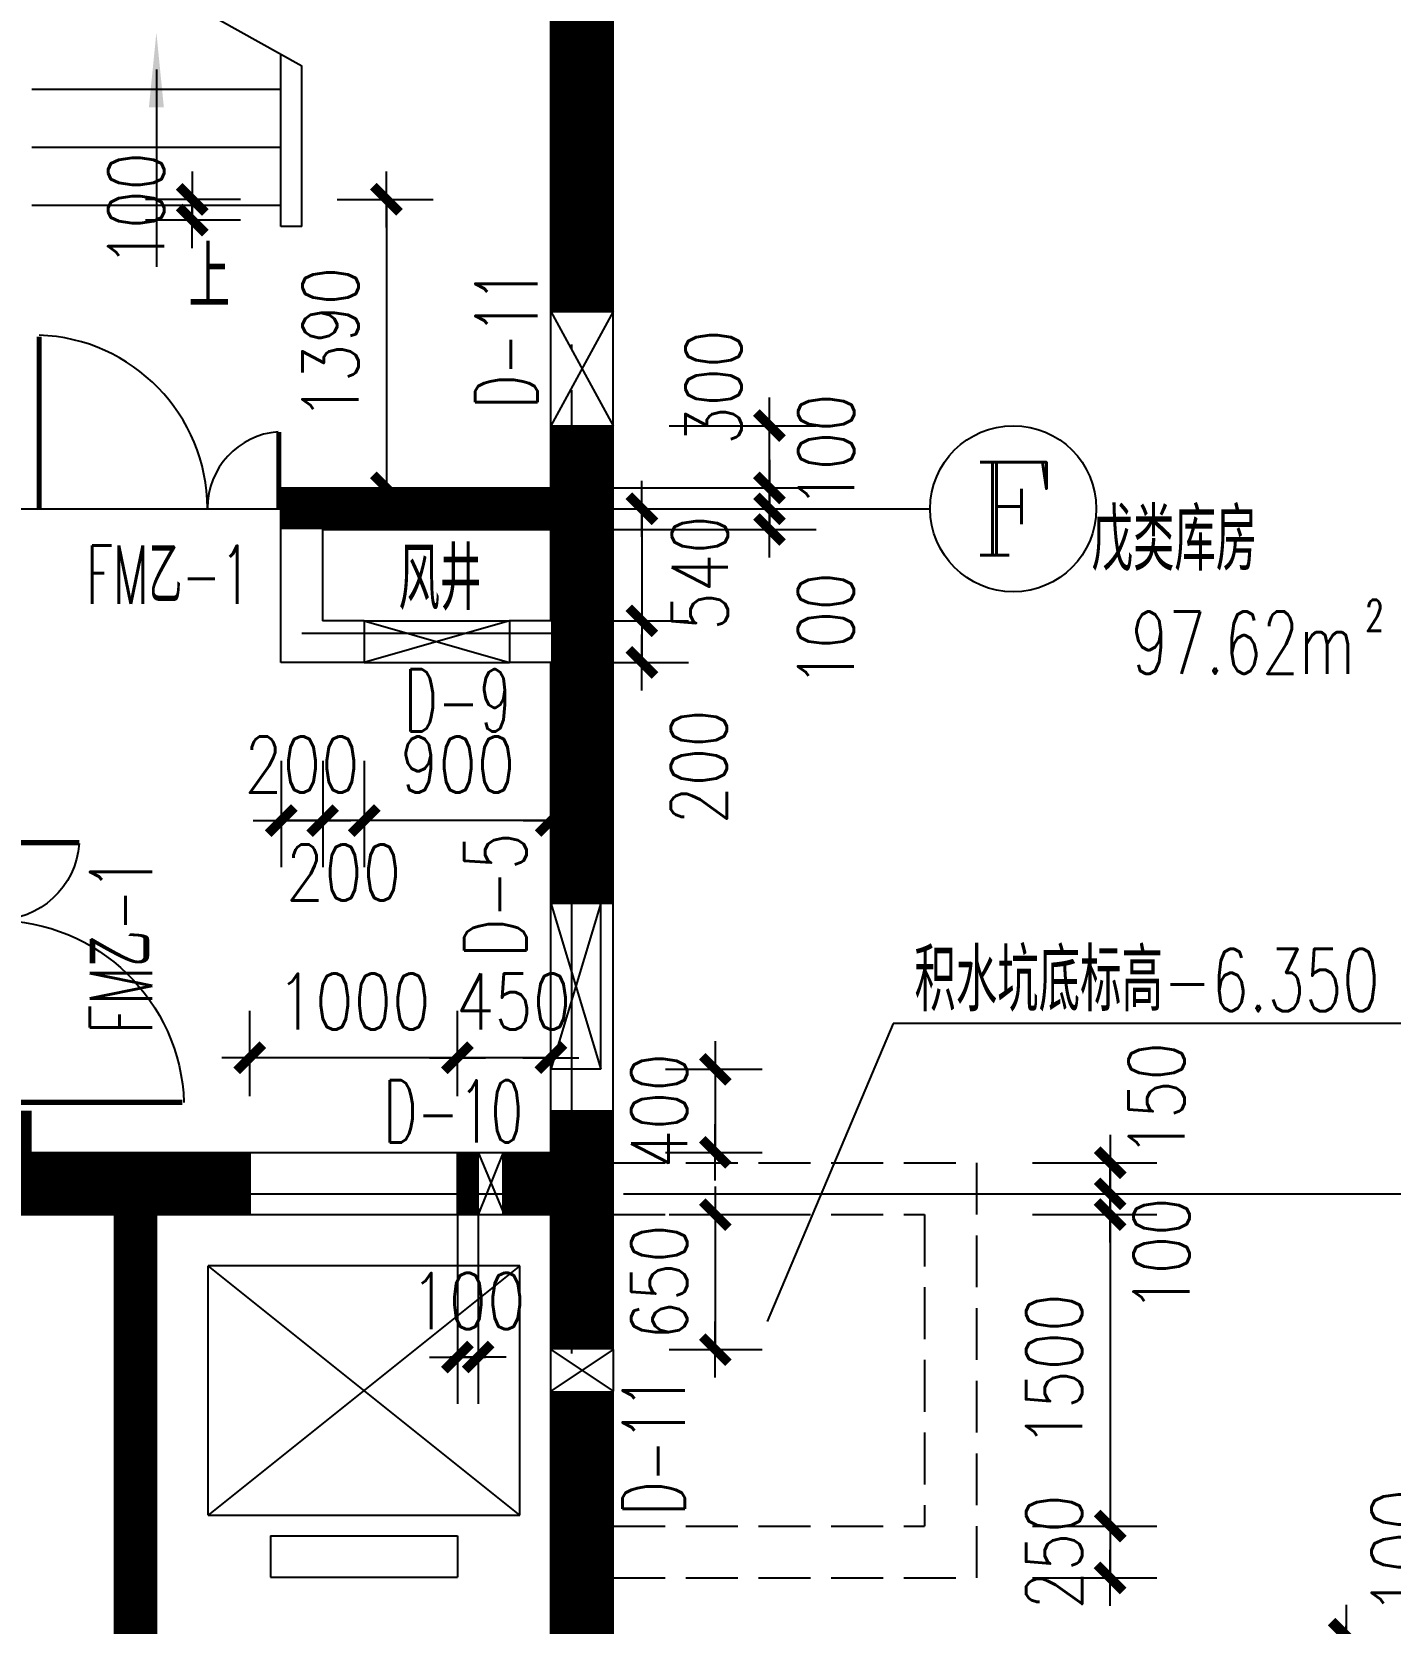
# Model space of a CAD drawing. Extents: x 634182 to 802382, y -1101880 to -864080.
# Drawn here: x 754984 to 761527, y -897645 to -889980 of the extents above; entities that cross this region are included whole.
import ezdxf
from ezdxf.enums import TextEntityAlignment as Align

# ---------------------------------------------------------------- set-up
doc = ezdxf.new("R2010")
doc.units = 0
doc.header["$LTSCALE"] = 1000
doc.header["$MEASUREMENT"] = 0
doc.linetypes.add('DASH', pattern=[0.35, 0.25, -0.1])
doc.linetypes.add('DOTE', pattern=[2.42, 2, -0.2, 0.02, -0.2])
doc.layers.get('0').update_dxf_attribs({"linetype": 'CONTINUOUS'})
doc.layers.get('DEFPOINTS').update_dxf_attribs({"linetype": 'CONTINUOUS'})
for name, color, linetype in [('210', 4, 'CONTINUOUS'), ('AXIS', 3, 'CONTINUOUS'), ('AXIS_TEXT', 7, 'CONTINUOUS'), ('DOTE', 1, 'DOTE'), ('MC', 4, 'CONTINUOUS'), ('PUB_DIM', 3, 'CONTINUOUS'), ('PUB_TEXT', 7, 'CONTINUOUS'), ('STAIR', 2, 'CONTINUOUS'), ('WALL', 191, 'CONTINUOUS'), ('WINDOW', 2, 'CONTINUOUS')]:
    doc.layers.add(name, color=color, linetype=linetype)
doc.styles.add('_Z', font='romans', dxfattribs={"width": 0.7, "bigfont": 'Z'})
doc.styles.add('COMPLEX', font='COMPLEX')
doc.styles.add('DIM_FONT', font='simplex.shx', dxfattribs={"width": 0.8})
doc.styles.add('HZ_SIMPLEX', font='SIMPLEX.shx', dxfattribs={"width": 0.8, "bigfont": 'hztxt.shx'})
doc.styles.add('Z', font='romans', dxfattribs={"width": 0.8, "bigfont": 'z'})
doc.dimstyles.new('DIMN', dxfattribs={"dimtxt": 300, "dimasz": 1, "dimexe": 250, "dimexo": 300, "dimgap": 150, "dimtad": 1, "dimdec": 0, "dimzin": 0, "dimdsep": 46, "dimtxsty": 'DIM_FONT', "dimblk": '_DIMX', "dimblk1": '_DIMX', "dimblk2": '_DIMX', "dimcen": 2.5, "dimclrt": 7, "dimadec": 0, "dimazin": 0, "dimtfac": 1, "dimtdec": 0, "dimtix": 1, "dimtmove": 2, "dimatfit": 3, "dimldrblk": '_DIMX', "dimfxl": 0, "dimtolj": 1, "dimtzin": 0, "dimarcsym": 0})
doc.dimstyles.new('DIMN90', dxfattribs={"dimscale": 0.9, "dimtxt": 300, "dimasz": 1, "dimexe": 250, "dimexo": 300, "dimgap": 150, "dimtad": 1, "dimdec": 0, "dimdsep": 46, "dimtxsty": 'DIM_FONT', "dimblk": '_DIMX', "dimcen": 2.5, "dimclrt": 7, "dimadec": 0, "dimazin": 0, "dimtfac": 1, "dimtdec": 0, "dimtix": 1, "dimtmove": 2, "dimatfit": 3, "dimldrblk": '_DIMX', "dimfxl": 0, "dimtolj": 1, "dimarcsym": 0})

# ---------------------------------------------------------------- blocks, each defined once
blk = doc.blocks.new('_DIMX')
blk.add_line((-150, 0), (150, 0))
at = {"const_width": 50}
blk.add_lwpolyline([(-70, -70), (70, 70)], dxfattribs=at)
blk = doc.blocks.new('*D464')
at = {"color": 0, "linetype": 'ByBlock'}
for p, q in [((759284.2, -897696.8), (759284.2, -898517.2)), ((759534.2, -897696.8), (759534.2, -898517.2)), ((759283.3, -898292.2), (759282.4, -898292.2)), ((759534.2, -898292.2), (759284.2, -898292.2)), ((759535.1, -898292.2), (759536, -898292.2))]:
    blk.add_line(p, q, dxfattribs=at)
at = {"layer": 'DEFPOINTS', "color": 0, "linetype": 'ByBlock'}
for p in [(759284.2, -897426.8), (759534.2, -897426.8), (759284.2, -898292.2)]:
    blk.add_point(p, dxfattribs=at)
at = {"color": 0, "linetype": 'ByBlock', "xscale": 0.9, "yscale": 0.9, "zscale": 0.9}
blk.add_blockref('_DIMX', (759284.2, -898292.2), dxfattribs=at)
at = {"color": 0, "linetype": 'ByBlock', "xscale": 0.9, "yscale": 0.9, "zscale": 0.9, "rotation": 180}
blk.add_blockref('_DIMX', (759534.2, -898292.2), dxfattribs=at)
at = {"color": 7, "linetype": 'ByBlock', "insert": (759409.2, -898022.2), "char_height": 270, "attachment_point": 5, "style": 'DIM_FONT'}
blk.add_mtext('\\A1;250', dxfattribs=at)
blk = doc.blocks.new('*D465')
at = {"color": 0, "linetype": 'ByBlock'}
for p, q in [((757784.2, -897696.8), (757784.2, -898517.2)), ((759284.2, -897696.8), (759284.2, -898517.2)), ((759283.3, -898292.2), (757785.1, -898292.2))]:
    blk.add_line(p, q, dxfattribs=at)
at = {"layer": 'DEFPOINTS', "color": 0, "linetype": 'ByBlock'}
for p in [(757784.2, -897426.8), (759284.2, -897426.8), (757784.2, -898292.2)]:
    blk.add_point(p, dxfattribs=at)
at = {"color": 0, "linetype": 'ByBlock', "xscale": 0.9, "yscale": 0.9, "zscale": 0.9, "rotation": 180}
blk.add_blockref('_DIMX', (757784.2, -898292.2), dxfattribs=at)
at = {"color": 0, "linetype": 'ByBlock', "xscale": 0.9, "yscale": 0.9, "zscale": 0.9}
blk.add_blockref('_DIMX', (759284.2, -898292.2), dxfattribs=at)
at = {"color": 7, "linetype": 'ByBlock', "insert": (758534.2, -898022.2), "char_height": 270, "attachment_point": 5, "style": 'DIM_FONT'}
blk.add_mtext('\\A1;1500', dxfattribs=at)
blk = doc.blocks.new('*D768')
at = {"color": 0, "linetype": 'ByBlock'}
for p, q in [((757654.2, -892816.8), (758147.6, -892816.8)), ((757922.6, -892815.9), (757922.6, -892815)), ((757922.6, -892816.8), (757922.6, -893016.8)), ((757922.6, -892816.8), (757922.6, -893016.8)), ((757654.2, -893016.8), (758147.6, -893016.8)), ((757922.6, -893017.7), (757922.6, -893018.6))]:
    blk.add_line(p, q, dxfattribs=at)
at = {"layer": 'DEFPOINTS', "color": 0, "linetype": 'ByBlock'}
for p in [(757384.2, -892816.8), (757384.2, -893016.8), (757922.6, -893016.8)]:
    blk.add_point(p, dxfattribs=at)
at = {"color": 0, "linetype": 'ByBlock', "xscale": 0.9, "yscale": 0.9, "zscale": 0.9}
for p, rotation in [((757922.6, -892816.8), 270), ((757922.6, -893016.8), 90)]:
    blk.add_blockref('_DIMX', p, dxfattribs=dict(at, rotation=rotation))
at = {"color": 7, "linetype": 'ByBlock', "insert": (758196.7, -893520.4), "char_height": 270, "attachment_point": 5, "rotation": 90, "style": 'DIM_FONT'}
blk.add_mtext('\\A1;200', dxfattribs=at)
blk = doc.blocks.new('M_A17ORW')
at = {"const_width": 0.02}
for points in [[(-0.481, -0.0014), (-0.481, -0.3084)], [(0.481, 0.0014), (0.481, -0.6906)]]:
    blk.add_lwpolyline(points, dxfattribs=at)
for centre, radius, start, end in [((-0.5008, -0.0026), 0.3067, 274.24917, 0.21013), ((0.5046, 0.0019), 0.6987, 180.27623, 268.06031)]:
    blk.add_arc(centre, radius, start, end)
blk = doc.blocks.new('*D797')
at = {"color": 0, "linetype": 'ByBlock'}
for p, q in [((754904.7, -895576.8), (753530.2, -895576.8)), ((753755.2, -895577.7), (753755.2, -897805.9)), ((754904.7, -897806.8), (753530.2, -897806.8))]:
    blk.add_line(p, q, dxfattribs=at)
at = {"layer": 'DEFPOINTS', "color": 0, "linetype": 'ByBlock'}
for p in [(755174.7, -895576.8), (753755.2, -897806.8), (755174.7, -897806.8)]:
    blk.add_point(p, dxfattribs=at)
at = {"color": 0, "linetype": 'ByBlock', "xscale": 0.9, "yscale": 0.9, "zscale": 0.9}
for p, rotation in [((753755.2, -895576.8), 90), ((753755.2, -897806.8), 270)]:
    blk.add_blockref('_DIMX', p, dxfattribs=dict(at, rotation=rotation))
at = {"color": 7, "linetype": 'ByBlock', "insert": (753485.2, -896691.8), "char_height": 270, "attachment_point": 5, "rotation": 90, "style": 'DIM_FONT'}
blk.add_mtext('\\A1;2230', dxfattribs=at)
blk = doc.blocks.new('*D808')
at = {"color": 0, "linetype": 'ByBlock'}
for p, q in [((758054.2, -895676.8), (758501.2, -895676.8)), ((758276.2, -895675.9), (758276.2, -895675)), ((758276.2, -895676.8), (758276.2, -896326.8)), ((758054.2, -896326.8), (758501.2, -896326.8)), ((758276.2, -896327.7), (758276.2, -896328.6))]:
    blk.add_line(p, q, dxfattribs=at)
at = {"layer": 'DEFPOINTS', "color": 0, "linetype": 'ByBlock'}
for p in [(757784.2, -895676.8), (757784.2, -896326.8), (758276.2, -896326.8)]:
    blk.add_point(p, dxfattribs=at)
at = {"color": 0, "linetype": 'ByBlock', "xscale": 0.9, "yscale": 0.9, "zscale": 0.9}
for p, rotation in [((758276.2, -895676.8), 270), ((758276.2, -896326.8), 90)]:
    blk.add_blockref('_DIMX', p, dxfattribs=dict(at, rotation=rotation))
at = {"color": 7, "linetype": 'ByBlock', "insert": (758006.2, -896001.8), "char_height": 270, "attachment_point": 5, "rotation": 90, "style": 'DIM_FONT'}
blk.add_mtext('\\A1;650', dxfattribs=at)
blk = doc.blocks.new('*D809')
at = {"color": 0, "linetype": 'ByBlock'}
for p, q in [((756034.2, -895106.8), (756034.2, -894695.9)), ((757034.2, -895106.8), (757034.2, -894695.9)), ((757033.3, -894920.9), (756035.1, -894920.9))]:
    blk.add_line(p, q, dxfattribs=at)
at = {"layer": 'DEFPOINTS', "color": 0, "linetype": 'ByBlock'}
for p in [(756034.2, -894920.9), (756034.2, -895376.8), (757034.2, -895376.8)]:
    blk.add_point(p, dxfattribs=at)
at = {"color": 0, "linetype": 'ByBlock', "xscale": 0.9, "yscale": 0.9, "zscale": 0.9}
for p, rotation in [((756034.2, -894920.9), 179.9999999999467), ((757034.2, -894920.9), 359.9999999999467)]:
    blk.add_blockref('_DIMX', p, dxfattribs=dict(at, rotation=rotation))
at = {"color": 7, "linetype": 'ByBlock', "insert": (756534.2, -894650.9), "char_height": 270, "attachment_point": 5, "style": 'DIM_FONT'}
blk.add_mtext('\\A1;1000', dxfattribs=at)
blk = doc.blocks.new('*D810')
at = {"color": 0, "linetype": 'ByBlock'}
for p, q in [((757034.2, -895106.8), (757034.2, -894695.9)), ((757484.2, -895106.8), (757484.2, -894695.9)), ((757483.3, -894920.9), (757035.1, -894920.9))]:
    blk.add_line(p, q, dxfattribs=at)
at = {"layer": 'DEFPOINTS', "color": 0, "linetype": 'ByBlock'}
for p in [(757034.2, -894920.9), (757034.2, -895376.8), (757484.2, -895376.8)]:
    blk.add_point(p, dxfattribs=at)
at = {"color": 0, "linetype": 'ByBlock', "xscale": 0.9, "yscale": 0.9, "zscale": 0.9}
for p, rotation in [((757034.2, -894920.9), 179.9999999999851), ((757484.2, -894920.9), 359.9999999999852)]:
    blk.add_blockref('_DIMX', p, dxfattribs=dict(at, rotation=rotation))
at = {"color": 7, "linetype": 'ByBlock', "insert": (757304.4, -894650.9), "char_height": 270, "attachment_point": 5, "style": 'DIM_FONT'}
blk.add_mtext('\\A1;450', dxfattribs=at)
blk = doc.blocks.new('*D815')
at = {"color": 0, "linetype": 'ByBlock'}
for p, q in [((757034.2, -895646.8), (757034.2, -896587.7)), ((757134.2, -895646.8), (757134.2, -896587.7)), ((757033.3, -896362.7), (757032.4, -896362.7)), ((757034.2, -896362.7), (757134.2, -896362.7)), ((757135.1, -896362.7), (757136, -896362.7))]:
    blk.add_line(p, q, dxfattribs=at)
at = {"layer": 'DEFPOINTS', "color": 0, "linetype": 'ByBlock'}
for p in [(757034.2, -895376.8), (757134.2, -895376.8), (757134.2, -896362.7)]:
    blk.add_point(p, dxfattribs=at)
at = {"color": 0, "linetype": 'ByBlock', "xscale": 0.9, "yscale": 0.9, "zscale": 0.9}
blk.add_blockref('_DIMX', (757034.2, -896362.7), dxfattribs=at)
at = {"color": 0, "linetype": 'ByBlock', "xscale": 0.9, "yscale": 0.9, "zscale": 0.9, "rotation": 180}
blk.add_blockref('_DIMX', (757134.2, -896362.7), dxfattribs=at)
at = {"color": 7, "linetype": 'ByBlock', "insert": (757084.2, -896092.7), "char_height": 270, "attachment_point": 5, "style": 'DIM_FONT'}
blk.add_mtext('\\A1;100', dxfattribs=at)
blk = doc.blocks.new('*D816')
at = {"color": 0, "linetype": 'ByBlock'}
for p, q in [((758035.7, -894976.8), (758501.2, -894976.8)), ((758276.2, -894975.9), (758276.2, -894975)), ((758276.2, -894976.8), (758276.2, -895376.8)), ((758035.7, -895376.8), (758501.2, -895376.8)), ((758276.2, -895377.7), (758276.2, -895378.6))]:
    blk.add_line(p, q, dxfattribs=at)
at = {"layer": 'DEFPOINTS', "color": 0, "linetype": 'ByBlock'}
for p in [(757765.7, -894976.8), (757765.7, -895376.8), (758276.2, -895376.8)]:
    blk.add_point(p, dxfattribs=at)
at = {"color": 0, "linetype": 'ByBlock', "xscale": 0.9, "yscale": 0.9, "zscale": 0.9}
for p, rotation in [((758276.2, -894976.8), 270), ((758276.2, -895376.8), 90)]:
    blk.add_blockref('_DIMX', p, dxfattribs=dict(at, rotation=rotation))
at = {"color": 7, "linetype": 'ByBlock', "insert": (758006.2, -895176.8), "char_height": 270, "attachment_point": 5, "rotation": 90, "style": 'DIM_FONT'}
blk.add_mtext('\\A1;400', dxfattribs=at)
blk = doc.blocks.new('*D818')
at = {"color": 0, "linetype": 'ByBlock'}
for p, q in [((756585.2, -893491), (756585.2, -894003.8)), ((757485.2, -893491), (757485.2, -894003.8)), ((757484.3, -893778.8), (756586.1, -893778.8))]:
    blk.add_line(p, q, dxfattribs=at)
at = {"layer": 'DEFPOINTS', "color": 0, "linetype": 'ByBlock'}
for p in [(756585.2, -893221), (757485.2, -893221), (756585.2, -893778.8)]:
    blk.add_point(p, dxfattribs=at)
at = {"color": 0, "linetype": 'ByBlock', "xscale": 0.9, "yscale": 0.9, "zscale": 0.9, "rotation": 180}
blk.add_blockref('_DIMX', (756585.2, -893778.8), dxfattribs=at)
at = {"color": 0, "linetype": 'ByBlock', "xscale": 0.9, "yscale": 0.9, "zscale": 0.9}
blk.add_blockref('_DIMX', (757485.2, -893778.8), dxfattribs=at)
at = {"color": 7, "linetype": 'ByBlock', "insert": (757035.2, -893508.8), "char_height": 270, "attachment_point": 5, "style": 'DIM_FONT'}
blk.add_mtext('\\A1;900', dxfattribs=at)
blk = doc.blocks.new('*D819')
at = {"color": 0, "linetype": 'ByBlock'}
for p, q in [((756185.2, -893491), (756185.2, -894003.8)), ((756385.2, -893491), (756385.2, -894003.8)), ((756184.3, -893778.8), (756183.4, -893778.8)), ((756385.2, -893778.8), (756185.2, -893778.8)), ((756386.1, -893778.8), (756387, -893778.8))]:
    blk.add_line(p, q, dxfattribs=at)
at = {"layer": 'DEFPOINTS', "color": 0, "linetype": 'ByBlock'}
for p in [(756185.2, -893221), (756385.2, -893221), (756185.2, -893778.8)]:
    blk.add_point(p, dxfattribs=at)
at = {"color": 0, "linetype": 'ByBlock', "xscale": 0.9, "yscale": 0.9, "zscale": 0.9}
for p, rotation in [((756185.2, -893778.8), 3.338310193664107e-11), ((756385.2, -893778.8), 180.0000000000334)]:
    blk.add_blockref('_DIMX', p, dxfattribs=dict(at, rotation=rotation))
at = {"color": 7, "linetype": 'ByBlock', "insert": (756285.2, -893508.8), "char_height": 270, "attachment_point": 5, "style": 'DIM_FONT'}
blk.add_mtext('\\A1;200', dxfattribs=at)
blk = doc.blocks.new('*D820')
at = {"color": 0, "linetype": 'ByBlock'}
for p, q in [((756385.2, -893491), (756385.2, -894003.8)), ((756585.2, -893491), (756585.2, -894003.8)), ((756384.3, -893778.8), (756383.4, -893778.8)), ((756585.2, -893778.8), (756385.2, -893778.8)), ((756585.2, -893778.8), (756385.2, -893778.8)), ((756586.1, -893778.8), (756587, -893778.8))]:
    blk.add_line(p, q, dxfattribs=at)
at = {"layer": 'DEFPOINTS', "color": 0, "linetype": 'ByBlock'}
for p in [(756385.2, -893221), (756585.2, -893221), (756385.2, -893778.8)]:
    blk.add_point(p, dxfattribs=at)
at = {"color": 0, "linetype": 'ByBlock', "xscale": 0.9, "yscale": 0.9, "zscale": 0.9}
for p, rotation in [((756385.2, -893778.8), 359.9999999999334), ((756585.2, -893778.8), 179.9999999999334)]:
    blk.add_blockref('_DIMX', p, dxfattribs=dict(at, rotation=rotation))
at = {"color": 7, "linetype": 'ByBlock', "insert": (756485.2, -894028.7), "char_height": 270, "attachment_point": 5, "style": 'DIM_FONT'}
blk.add_mtext('\\A1;200', dxfattribs=at)
blk = doc.blocks.new('*D836')
at = {"color": 0, "linetype": 'ByBlock'}
for p, q in [((757654.2, -892276.8), (758147.6, -892276.8)), ((757922.6, -892277.7), (757922.6, -892815.9)), ((757654.2, -892816.8), (758147.6, -892816.8))]:
    blk.add_line(p, q, dxfattribs=at)
at = {"layer": 'DEFPOINTS', "color": 0, "linetype": 'ByBlock'}
for p in [(757384.2, -892276.8), (757384.2, -892816.8), (757922.6, -892816.8)]:
    blk.add_point(p, dxfattribs=at)
at = {"color": 0, "linetype": 'ByBlock', "xscale": 0.9, "yscale": 0.9, "zscale": 0.9}
for p, rotation in [((757922.6, -892276.8), 90), ((757922.6, -892816.8), 270)]:
    blk.add_blockref('_DIMX', p, dxfattribs=dict(at, rotation=rotation))
at = {"color": 7, "linetype": 'ByBlock', "insert": (758201.8, -892586.7), "char_height": 270, "attachment_point": 5, "rotation": 90, "style": 'DIM_FONT'}
blk.add_mtext('\\A1;540', dxfattribs=at)
blk = doc.blocks.new('_ARROW')
blk.add_solid([(0, 0), (-1, 0.1), (-1, -0.1)])
blk = doc.blocks.new('*D837')
at = {"color": 0, "linetype": 'ByBlock'}
for p, q in [((757754.2, -892276.8), (758762, -892276.8)), ((758537, -892275.9), (758537, -892275)), ((758537, -892276.8), (758537, -892376.8)), ((758537, -892276.8), (758537, -892376.8)), ((757754.2, -892376.8), (758762, -892376.8)), ((758537, -892377.7), (758537, -892378.6))]:
    blk.add_line(p, q, dxfattribs=at)
at = {"layer": 'DEFPOINTS', "color": 0, "linetype": 'ByBlock'}
for p in [(757484.2, -892276.8), (757484.2, -892376.8), (758537, -892376.8)]:
    blk.add_point(p, dxfattribs=at)
at = {"color": 0, "linetype": 'ByBlock', "xscale": 0.9, "yscale": 0.9, "zscale": 0.9}
for p, rotation in [((758537, -892276.8), 270), ((758537, -892376.8), 90)]:
    blk.add_blockref('_DIMX', p, dxfattribs=dict(at, rotation=rotation))
at = {"color": 7, "linetype": 'ByBlock', "insert": (758809.2, -892860.2), "char_height": 270, "attachment_point": 5, "rotation": 90, "style": 'DIM_FONT'}
blk.add_mtext('\\A1;100', dxfattribs=at)
blk = doc.blocks.new('*D838')
at = {"color": 0, "linetype": 'ByBlock'}
for p, q in [((757754.2, -892176.8), (758762, -892176.8)), ((758537, -892175.9), (758537, -892175)), ((758537, -892176.8), (758537, -892276.8)), ((758537, -892176.8), (758537, -892276.8)), ((757754.2, -892276.8), (758762, -892276.8)), ((758537, -892277.7), (758537, -892278.6))]:
    blk.add_line(p, q, dxfattribs=at)
at = {"layer": 'DEFPOINTS', "color": 0, "linetype": 'ByBlock'}
for p in [(757484.2, -892176.8), (757484.2, -892276.8), (758537, -892276.8)]:
    blk.add_point(p, dxfattribs=at)
at = {"color": 0, "linetype": 'ByBlock', "xscale": 0.9, "yscale": 0.9, "zscale": 0.9}
for p, rotation in [((758537, -892176.8), 270), ((758537, -892276.8), 90)]:
    blk.add_blockref('_DIMX', p, dxfattribs=dict(at, rotation=rotation))
at = {"color": 7, "linetype": 'ByBlock', "insert": (758810.8, -891999.1), "char_height": 270, "attachment_point": 5, "rotation": 90, "style": 'DIM_FONT'}
blk.add_mtext('\\A1;100', dxfattribs=at)
blk = doc.blocks.new('*D841')
at = {"color": 0, "linetype": 'ByBlock'}
for p, q in [((756454.2, -890786.8), (756917.2, -890786.8)), ((756692.2, -890787.7), (756692.2, -892175.9)), ((756454.2, -892176.8), (756917.2, -892176.8))]:
    blk.add_line(p, q, dxfattribs=at)
at = {"layer": 'DEFPOINTS', "color": 0, "linetype": 'ByBlock'}
for p in [(756184.2, -890786.8), (756184.2, -892176.8), (756692.2, -892176.8)]:
    blk.add_point(p, dxfattribs=at)
at = {"color": 0, "linetype": 'ByBlock', "xscale": 0.9, "yscale": 0.9, "zscale": 0.9}
for p, rotation in [((756692.2, -890786.8), 90), ((756692.2, -892176.8), 270)]:
    blk.add_blockref('_DIMX', p, dxfattribs=dict(at, rotation=rotation))
at = {"color": 7, "linetype": 'ByBlock', "insert": (756422.2, -891481.8), "char_height": 270, "attachment_point": 5, "rotation": 90, "style": 'DIM_FONT'}
blk.add_mtext('\\A1;1390', dxfattribs=at)
blk = doc.blocks.new('*D842')
at = {"color": 0, "linetype": 'ByBlock'}
for p, q in [((755989.9, -890786.8), (755531.7, -890786.8)), ((755756.7, -890785.9), (755756.7, -890785)), ((755756.7, -890786.8), (755756.7, -890886.8)), ((755989.9, -890886.8), (755531.7, -890886.8)), ((755756.7, -890887.7), (755756.7, -890888.6))]:
    blk.add_line(p, q, dxfattribs=at)
at = {"layer": 'DEFPOINTS', "color": 0, "linetype": 'ByBlock'}
for p in [(756259.9, -890786.8), (755756.7, -890886.8), (756259.9, -890886.8)]:
    blk.add_point(p, dxfattribs=at)
at = {"color": 0, "linetype": 'ByBlock', "xscale": 0.9, "yscale": 0.9, "zscale": 0.9}
for p, rotation in [((755756.7, -890786.8), 270), ((755756.7, -890886.8), 90)]:
    blk.add_blockref('_DIMX', p, dxfattribs=dict(at, rotation=rotation))
at = {"color": 7, "linetype": 'ByBlock', "insert": (755486.7, -890836.8), "char_height": 270, "attachment_point": 5, "rotation": 90, "style": 'DIM_FONT'}
blk.add_mtext('\\A1;100', dxfattribs=at)
blk = doc.blocks.new('*D843')
at = {"color": 0, "linetype": 'ByBlock'}
for p, q in [((758054.2, -891876.8), (758762, -891876.8)), ((758537, -892175.9), (758537, -891877.7)), ((758054.2, -892176.8), (758762, -892176.8))]:
    blk.add_line(p, q, dxfattribs=at)
at = {"layer": 'DEFPOINTS', "color": 0, "linetype": 'ByBlock'}
for p in [(757784.2, -891876.8), (758537, -891876.8), (757784.2, -892176.8)]:
    blk.add_point(p, dxfattribs=at)
at = {"color": 0, "linetype": 'ByBlock', "xscale": 0.9, "yscale": 0.9, "zscale": 0.9}
for p, rotation in [((758537, -891876.8), 90), ((758537, -892176.8), 270)]:
    blk.add_blockref('_DIMX', p, dxfattribs=dict(at, rotation=rotation))
at = {"color": 7, "linetype": 'ByBlock', "insert": (758267, -891691.4), "char_height": 270, "attachment_point": 5, "rotation": 90, "style": 'DIM_FONT'}
blk.add_mtext('\\A1;300', dxfattribs=at)
blk = doc.blocks.new('*D858')
at = {"color": 0, "linetype": 'ByBlock'}
for p, q in [((759804.2, -897176.8), (760403, -897176.8)), ((760178, -897175.9), (760178, -897175)), ((760178, -897176.8), (760178, -897426.8)), ((759804.2, -897426.8), (760403, -897426.8)), ((760178, -897427.7), (760178, -897428.6))]:
    blk.add_line(p, q, dxfattribs=at)
at = {"layer": 'DEFPOINTS', "color": 0, "linetype": 'ByBlock'}
for p in [(759534.2, -897176.8), (759534.2, -897426.8), (760178, -897426.8)]:
    blk.add_point(p, dxfattribs=at)
at = {"color": 0, "linetype": 'ByBlock', "xscale": 0.9, "yscale": 0.9, "zscale": 0.9}
for p, rotation in [((760178, -897176.8), 270), ((760178, -897426.8), 90)]:
    blk.add_blockref('_DIMX', p, dxfattribs=dict(at, rotation=rotation))
at = {"color": 7, "linetype": 'ByBlock', "insert": (759908, -897301.8), "char_height": 270, "attachment_point": 5, "rotation": 90, "style": 'DIM_FONT'}
blk.add_mtext('\\A1;250', dxfattribs=at)
blk = doc.blocks.new('*D859')
at = {"color": 0, "linetype": 'ByBlock'}
for p, q in [((759804.2, -895676.8), (760403, -895676.8)), ((760178, -895677.7), (760178, -897175.9)), ((759804.2, -897176.8), (760403, -897176.8))]:
    blk.add_line(p, q, dxfattribs=at)
at = {"layer": 'DEFPOINTS', "color": 0, "linetype": 'ByBlock'}
for p in [(759534.2, -895676.8), (759534.2, -897176.8), (760178, -897176.8)]:
    blk.add_point(p, dxfattribs=at)
at = {"color": 0, "linetype": 'ByBlock', "xscale": 0.9, "yscale": 0.9, "zscale": 0.9}
for p, rotation in [((760178, -895676.8), 90), ((760178, -897176.8), 270)]:
    blk.add_blockref('_DIMX', p, dxfattribs=dict(at, rotation=rotation))
at = {"color": 7, "linetype": 'ByBlock', "insert": (759908, -896426.8), "char_height": 270, "attachment_point": 5, "rotation": 90, "style": 'DIM_FONT'}
blk.add_mtext('\\A1;1500', dxfattribs=at)
blk = doc.blocks.new('*D860')
at = {"color": 0, "linetype": 'ByBlock'}
for p, q in [((759804.2, -895576.8), (760403, -895576.8)), ((760178, -895575.9), (760178, -895575)), ((760178, -895576.8), (760178, -895676.8)), ((760178, -895576.8), (760178, -895676.8)), ((759804.2, -895676.8), (760403, -895676.8)), ((760178, -895677.7), (760178, -895678.6))]:
    blk.add_line(p, q, dxfattribs=at)
at = {"layer": 'DEFPOINTS', "color": 0, "linetype": 'ByBlock'}
for p in [(759534.2, -895576.8), (759534.2, -895676.8), (760178, -895676.8)]:
    blk.add_point(p, dxfattribs=at)
at = {"color": 0, "linetype": 'ByBlock', "xscale": 0.9, "yscale": 0.9, "zscale": 0.9}
for p, rotation in [((760178, -895576.8), 270), ((760178, -895676.8), 90)]:
    blk.add_blockref('_DIMX', p, dxfattribs=dict(at, rotation=rotation))
at = {"color": 7, "linetype": 'ByBlock', "insert": (760425.1, -895871.3), "char_height": 270, "attachment_point": 5, "rotation": 90, "style": 'DIM_FONT'}
blk.add_mtext('\\A1;100', dxfattribs=at)
blk = doc.blocks.new('*D861')
at = {"color": 0, "linetype": 'ByBlock'}
for p, q in [((759804.2, -895426.8), (760403, -895426.8)), ((760178, -895425.9), (760178, -895425)), ((760178, -895426.8), (760178, -895576.8)), ((760178, -895426.8), (760178, -895576.8)), ((759804.2, -895576.8), (760403, -895576.8)), ((760178, -895577.7), (760178, -895578.6))]:
    blk.add_line(p, q, dxfattribs=at)
at = {"layer": 'DEFPOINTS', "color": 0, "linetype": 'ByBlock'}
for p in [(759534.2, -895426.8), (759534.2, -895576.8), (760178, -895576.8)]:
    blk.add_point(p, dxfattribs=at)
at = {"color": 0, "linetype": 'ByBlock', "xscale": 0.9, "yscale": 0.9, "zscale": 0.9}
for p, rotation in [((760178, -895426.8), 270), ((760178, -895576.8), 90)]:
    blk.add_blockref('_DIMX', p, dxfattribs=dict(at, rotation=rotation))
at = {"color": 7, "linetype": 'ByBlock', "insert": (760401.7, -895123.6), "char_height": 270, "attachment_point": 5, "rotation": 90, "style": 'DIM_FONT'}
blk.add_mtext('\\A1;150', dxfattribs=at)
blk = doc.blocks.new('*D864')
at = {"color": 0, "linetype": 'ByBlock'}
for p, q in [((761014.5, -897706.8), (761064.5, -897706.8)), ((761314.5, -897705.8), (761314.5, -897704.8)), ((761314.5, -897806.8), (761314.5, -897706.8)), ((761314.5, -897806.8), (761314.5, -897706.8)), ((761014.5, -897806.8), (761064.5, -897806.8)), ((761314.5, -897807.8), (761314.5, -897808.8))]:
    blk.add_line(p, q, dxfattribs=at)
at = {"layer": 'DEFPOINTS', "color": 0, "linetype": 'ByBlock'}
for p in [(761314.5, -897706.8), (761314.5, -897706.8), (761314.5, -897806.8)]:
    blk.add_point(p, dxfattribs=at)
at = {"color": 0, "linetype": 'ByBlock'}
for p, rotation in [((761314.5, -897706.8), 270), ((761314.5, -897806.8), 90)]:
    blk.add_blockref('_DIMX', p, dxfattribs=dict(at, rotation=rotation))
at = {"color": 7, "linetype": 'ByBlock', "insert": (761587.1, -897302.5), "char_height": 300, "attachment_point": 5, "rotation": 90, "style": 'DIM_FONT'}
blk.add_mtext('\\A1;100', dxfattribs=at)
blk = doc.blocks.new('_AXISO')
blk.add_circle((0, 0), 0.5)
at = {"layer": 'AXIS_TEXT', "style": 'COMPLEX', "width": 1.041667}
blk.add_attdef('A', text='', height=0.56, dxfattribs=at).set_placement((-0.25, -0.28), (0.25, -0.28), align=Align.FIT)

msp = doc.modelspace()

# ---------------------------------------------------------------- linework, layer by layer
at = {"layer": '210', "const_width": 300}
for points in [[(756034.156, -895526.757), (754884.156, -895526.757), (754834.156, -895526.757), (754834.156, -895176.757)], [(757034.156, -895526.757), (757134.156, -895526.757)], [(757254.156, -895526.757), (757584.156, -895526.757)]]:
    msp.add_lwpolyline(points, dxfattribs=at)
at = {"layer": '210'}
for points in [[(757634.156, -895176.757, 300, 300, 0), (757634.156, -896326.757, 300, 300, 0)], [(757634.156, -896526.757, 300, 300, 0), (757634.156, -897806.757, 200, 200, 0), (755484.156, -897806.757, 200, 200, 0), (755484.156, -895526.757, 200, 200, 0)]]:
    msp.add_lwpolyline(points, format="xyseb", dxfattribs=at)
at = {"layer": 'DOTE'}
for p, q in [((757584.156, -884445.605), (757584.156, -902476.757)), ((752484.156, -892276.757), (759311.423, -892276.757)), ((756284.156, -892876.757), (757584.156, -892876.757)), ((755484.156, -895376.757), (755484.156, -897806.757)), ((745734.156, -895576.757), (763584.156, -895576.757))]:
    msp.add_line(p, q, dxfattribs=at)
at = {"layer": 'MC', "linetype": 'Continuous'}
for p, q in [((757484.156, -891326.757), (757784.156, -891326.757)), ((757484.156, -891326.757), (757784.156, -891876.757)), ((757784.156, -891326.757), (757484.156, -891876.757)), ((757484.156, -891876.757), (757784.156, -891876.757)), ((756584.156, -892816.757), (757284.156, -893016.757)), ((757284.156, -892816.757), (756584.156, -893016.757)), ((757724.156, -894176.757), (757484.156, -894176.757)), ((757724.156, -894176.757), (757484.156, -894976.757)), ((757484.156, -894176.757), (757724.156, -894976.757)), ((759132.596, -894756.648), (758526.315, -896191.728)), ((762248.491, -894756.648), (759132.596, -894756.648)), ((757254.156, -895376.757), (757134.156, -895676.757)), ((757134.156, -895376.757), (757259.156, -895676.757)), ((756034.156, -895676.757), (757034.156, -895676.757)), ((757484.156, -896326.757), (757784.156, -896526.757)), ((757784.156, -896326.757), (757484.156, -896526.757))]:
    msp.add_line(p, q, dxfattribs=at)
for points, const_width in [([(757634.156, -887226.757), (757634.156, -891326.757)], 300), ([(757634.156, -891876.757), (757634.156, -894176.757)], 300), ([(757484.156, -892276.757), (756184.156, -892276.757)], 200)]:
    msp.add_lwpolyline(points, dxfattribs=dict(at, const_width=const_width))
at = {"layer": 'PUB_DIM'}
msp.add_lwpolyline([(755584.156, -890160.604), (755584.156, -891111.758)], dxfattribs=at)
at = {"layer": 'STAIR'}
msp.add_line((755645.334, -889786.311), (756284.156, -890143.369), dxfattribs=at)
at = {"layer": 'WALL'}
for p, q in [((757484.156, -892816.757), (757484.156, -887376.757)), ((757784.156, -894176.757), (757784.156, -887376.757)), ((756184.156, -890916.757), (756184.156, -890087.475)), ((756284.156, -890916.757), (756284.156, -890143.369)), ((756284.156, -890916.757), (756184.156, -890916.757)), ((756184.156, -893016.757), (756184.156, -892176.757)), ((756184.156, -892176.757), (757484.156, -892176.757)), ((756384.156, -892376.757), (756384.156, -892816.757)), ((756384.156, -892376.757), (757484.156, -892376.757)), ((756584.156, -892816.757), (756384.156, -892816.757)), ((756584.156, -892816.757), (756584.156, -893016.757)), ((757484.156, -892816.757), (757284.156, -892816.757)), ((757284.156, -892816.757), (757284.156, -893016.757)), ((756584.156, -893016.757), (756184.156, -893016.757)), ((757484.156, -893016.757), (757284.156, -893016.757)), ((757484.156, -895376.757), (757484.156, -893016.757)), ((757784.133, -895476.757), (757784.133, -893016.757)), ((757484.156, -894176.757), (757784.156, -894176.757)), ((757724.156, -894976.757), (757724.156, -894176.757)), ((757784.156, -895176.757), (757784.156, -894176.757)), ((757724.156, -894976.757), (757484.156, -894976.757)), ((757484.156, -895176.757), (757784.156, -895176.757)), ((757784.156, -896326.757), (757784.156, -895176.757)), ((754984.156, -895376.757), (756034.156, -895376.757)), ((754984.156, -895376.757), (756034.156, -895376.757)), ((756034.156, -895376.757), (756034.156, -895676.757)), ((757034.156, -895676.757), (757034.156, -895376.757)), ((757034.156, -895676.757), (757034.156, -895376.757)), ((757034.156, -895376.757), (757484.156, -895376.757)), ((757134.156, -895676.757), (757134.156, -895376.757)), ((757254.156, -895676.757), (757254.156, -895376.757)), ((754684.156, -895676.757), (755384.156, -895676.757)), ((755384.156, -897906.757), (755384.156, -895676.757)), ((755584.156, -895676.757), (756034.156, -895676.757)), ((755584.156, -897706.757), (755584.156, -895676.757)), ((757034.156, -895676.757), (757484.156, -895676.757)), ((757034.156, -895676.757), (757484.156, -895676.757)), ((757084.133, -895676.757), (757484.133, -895676.757)), ((757484.156, -897706.757), (757484.156, -895676.757)), ((757784.156, -896326.757), (757784.156, -896526.757)), ((757784.156, -897906.757), (757784.156, -896526.757))]:
    msp.add_line(p, q, dxfattribs=at)
at = {"layer": 'WINDOW'}
for p, q in [((756184.156, -890256.757), (754984.156, -890256.757)), ((756184.156, -890536.757), (754984.156, -890536.757)), ((756184.156, -890816.757), (754984.156, -890816.757)), ((756584.156, -892816.757), (757284.156, -892816.757)), ((756584.156, -893016.757), (757284.156, -893016.757)), ((756034.156, -895376.757), (757034.156, -895376.757)), ((757334.156, -895923.559), (755834.156, -897123.674)), ((757334.156, -897123.674), (755834.156, -895923.559)), ((757334.156, -895923.559), (755834.156, -895923.559)), ((755834.156, -897123.674), (755834.156, -895923.559)), ((757334.156, -897123.674), (757334.156, -895923.559)), ((755834.156, -897123.674), (757334.156, -897123.674)), ((756134.156, -897223.674), (757034.156, -897223.674)), ((756134.156, -897223.674), (756134.156, -897423.674)), ((757034.156, -897223.674), (757034.156, -897423.674)), ((756134.156, -897423.674), (757034.156, -897423.674))]:
    msp.add_line(p, q, dxfattribs=at)
at = {"layer": 'WINDOW', "linetype": 'DASH'}
for p, q in [((757784.156, -895426.757), (759534.156, -895426.757)), ((759534.156, -895426.757), (759534.156, -897426.757)), ((757784.156, -895676.757), (759284.156, -895676.757)), ((759284.156, -895676.757), (759284.156, -897176.757)), ((757784.156, -897176.757), (759284.156, -897176.757)), ((757784.156, -897426.757), (759534.156, -897426.757))]:
    msp.add_line(p, q, dxfattribs=at)

# ---------------------------------------------------------------- block references
at = {"layer": 'AXIS'}
ref = msp.add_blockref('_AXISO', (759711.423, -892276.757), dxfattribs=dict(at, xscale=800, yscale=800, zscale=800))
ref.add_attrib('A', 'F', dxfattribs={"layer": 'AXIS_TEXT', "height": 448, "style": 'COMPLEX', "width": 1.171875}).set_placement((759511.423, -892500.757), (759911.423, -892500.757), align=Align.FIT)
at = {"layer": 'PUB_DIM', "xscale": 360, "yscale": 360, "zscale": 360, "rotation": 90.00000000000001}
msp.add_blockref('_ARROW', (755584.156, -889982.789), dxfattribs=at)
at = {"layer": 'WINDOW'}
for p, xscale, yscale, zscale, rotation in [((755596.996, -892276.575), 1200, 1200, 1200, 180), ((754811.742, -894511.039), -1300, 1300, 1300, 90.00000000000001)]:
    msp.add_blockref('M_A17ORW', p, dxfattribs=dict(at, xscale=xscale, yscale=yscale, zscale=zscale, rotation=rotation))

# ---------------------------------------------------------------- texts
at = {"style": '_Z', "width": 0.7}
msp.add_text('风井', height=300, dxfattribs=at).set_placement((757149.278, -892613.892), align=Align.MIDDLE_RIGHT)
msp.add_text('积水坑底标高-6.350', height=300, dxfattribs=at).set_placement((759235.329, -894697.224))
at = {"layer": 'MC', "linetype": 'Continuous', "style": '_Z', "width": 0.6}
for s, p in [('D-11', (757270.232, -891124.045)), ('FM乙-1', (755414.045, -893956.366)), ('D-11', (757979.23, -896454.276))]:
    msp.add_text(s, height=300, rotation=90, dxfattribs=at).set_placement(p, align=Align.MIDDLE_RIGHT)
for s, height, p in [('FM乙-1', 280, (756038.652, -892594.4)), ('D-9', 300, (757293.915, -893199.988)), ('D-10', 300, (757349.432, -895179.573))]:
    msp.add_text(s, height=height, dxfattribs=at).set_placement(p, align=Align.MIDDLE_RIGHT)
at = {"layer": 'MC', "linetype": 'Continuous', "style": 'HZ_SIMPLEX', "width": 0.7}
msp.add_text('D-5', height=300, rotation=90, dxfattribs=at).set_placement((757367.162, -894439.978))
at = {"layer": 'PUB_TEXT', "style": 'Z', "width": 0.7}
for s, height, p in [('上', 300, (755938.78, -891161.576)), ('2', 150, (761496.564, -892789.952)), ('97.62m', 300, (761358.364, -892921.751))]:
    msp.add_text(s, height=height, dxfattribs=at).set_placement(p, align=Align.MIDDLE_RIGHT)
msp.add_text('戊类库房', height=300, dxfattribs=at).set_placement((760088.606, -892575.059))

# ---------------------------------------------------------------- dimensions: what is measured, and where the dimension line sits
at = {"layer": 'PUB_DIM', "linetype": 'Continuous'}
for p1, p2, distance, picture, middle in [((756259.892, -890786.757), (756259.892, -890886.757), -503.231, '*D842', (755486.661, -890836.757)), ((756184.156, -890786.757), (756184.156, -892176.757), 508.009, '*D841', (756422.165, -891481.757)), ((756385.156, -893221.041), (756185.156, -893221.041), 557.801, '*D819', (756285.156, -893508.842)), ((757485.156, -893221.041), (756585.156, -893221.041), 557.801, '*D818', (757035.156, -893508.842)), ((757034.156, -895376.757), (756034.156, -895376.757), -455.903, '*D809', (756534.156, -894650.854)), ((757765.681, -894976.757), (757765.681, -895376.757), 510.487, '*D816', (758006.168, -895176.757)), ((757034.156, -895376.757), (757134.156, -895376.757), -985.923, '*D815', (757084.156, -896092.68)), ((755174.666, -895576.757), (755174.666, -897806.757), -1419.447, '*D797', (753485.219, -896691.757)), ((757784.156, -895676.757), (757784.156, -896326.757), 492.013, '*D808', (758006.168, -896001.757)), ((759534.156, -895676.757), (759534.156, -897176.757), 643.817, '*D859', (759907.973, -896426.757)), ((759534.156, -897176.757), (759534.156, -897426.757), 643.817, '*D858', (759907.973, -897301.757)), ((759284.156, -897426.757), (757784.156, -897426.757), 865.446, '*D465', (758534.156, -898022.203)), ((759534.156, -897426.757), (759284.156, -897426.757), 865.446, '*D464', (759409.156, -898022.203))]:
    dim = msp.add_aligned_dim(p1=p1, p2=p2, distance=distance, dimstyle='DIMN90', dxfattribs=at)
    dim.commit()
    dim.dimension.update_dxf_attribs({"geometry": picture, "text_midpoint": middle})
for base, p1, p2, angle, dimstyle, picture, middle, dimtype in [((758536.963, -891876.757), (757784.156, -892176.757), (757784.156, -891876.757), 90, 'DIMN90', '*D843', (758266.963, -891691.376), 129), ((758536.963, -892276.757), (757484.156, -892176.757), (757484.156, -892276.757), 270, 'DIMN90', '*D838', (758810.808, -891999.128), 129), ((757922.606, -892816.757), (757384.156, -892276.757), (757384.156, -892816.757), 270, 'DIMN90', '*D836', (758201.778, -892586.689), 129), ((758536.963, -892376.757), (757484.156, -892276.757), (757484.156, -892376.757), 270, 'DIMN90', '*D837', (758809.236, -892860.153), 129), ((757922.606, -893016.757), (757384.156, -892816.757), (757384.156, -893016.757), 270, 'DIMN90', '*D768', (758196.741, -893520.376), 129), ((756385.156, -893778.842), (756585.156, -893221.041), (756385.156, -893221.041), 180, 'DIMN90', '*D820', (756485.156, -894028.705), 129), ((757034.156, -894920.854), (757484.156, -895376.757), (757034.156, -895376.757), 180, 'DIMN90', '*D810', (757304.439, -894650.854), 129), ((760177.973, -895576.757), (759534.156, -895426.757), (759534.156, -895576.757), 270, 'DIMN90', '*D861', (760401.723, -895123.644), 129), ((760177.973, -895676.757), (759534.156, -895576.757), (759534.156, -895676.757), 270, 'DIMN90', '*D860', (760425.123, -895871.348), 129), ((761314.538, -897706.757), (761314.538, -897806.757), (761314.538, -897706.757), 270, 'DIMN', '*D864', (761587.111, -897302.469), 128)]:
    dim = msp.add_linear_dim(base=base, p1=p1, p2=p2, angle=angle, dimstyle=dimstyle, dxfattribs=at)
    dim.commit()
    dim.dimension.update_dxf_attribs({"geometry": picture, "text_midpoint": middle, "dimtype": dimtype})

doc.saveas('drawing.dxf')
